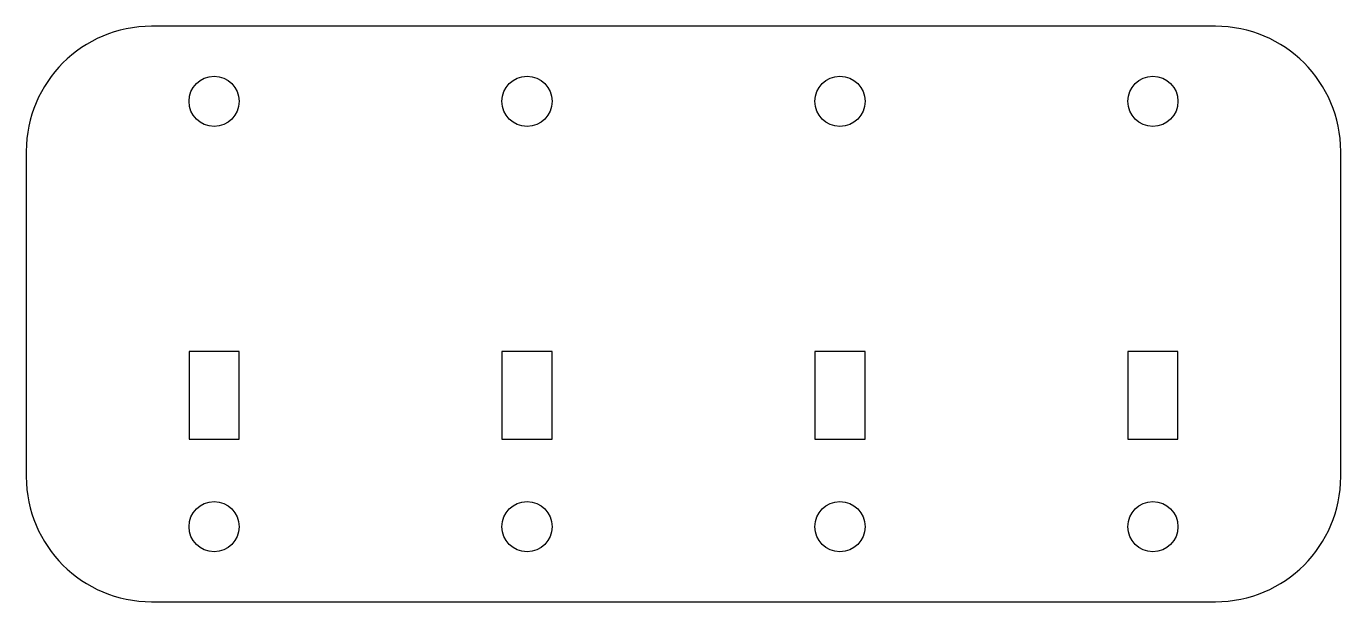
# Model space of a CAD drawing. Header units: millimetres. Extents: x 0 to 105, y 0 to 46.
import ezdxf

# ---------------------------------------------------------------- set-up
doc = ezdxf.new("R2010")
doc.units = ezdxf.units.MM

msp = doc.modelspace()

# ---------------------------------------------------------------- linework, layer by layer
at = {"color": 7, "linetype": 'Continuous', "lineweight": 25}
for p, q in [((95, 46), (10, 46)), ((0, 36), (0, 10)), ((105, 10), (105, 36)), ((13, 20), (13, 13)), ((17, 20), (13, 20)), ((17, 13), (17, 20)), ((42, 20), (38, 20)), ((38, 20), (38, 13)), ((42, 13), (42, 20)), ((67, 20), (63, 20)), ((63, 20), (63, 13)), ((67, 13), (67, 20)), ((92, 20), (88, 20)), ((88, 20), (88, 13)), ((92, 13), (92, 20)), ((13, 13), (17, 13)), ((38, 13), (42, 13)), ((63, 13), (67, 13)), ((88, 13), (92, 13)), ((10, 0), (95, 0))]:
    msp.add_line(p, q, dxfattribs=at)
for centre in [(15, 40), (65, 40), (90, 40), (40, 40), (15, 6), (40, 6), (65, 6), (90, 6)]:
    msp.add_circle(centre, 2, dxfattribs=at)
for centre, start, end in [((10, 36), 90, 180), ((95, 36), 0, 90), ((10, 10), 180, 270), ((95, 10), 270, 0)]:
    msp.add_arc(centre, 10, start, end, dxfattribs=at)

doc.saveas('drawing.dxf')
